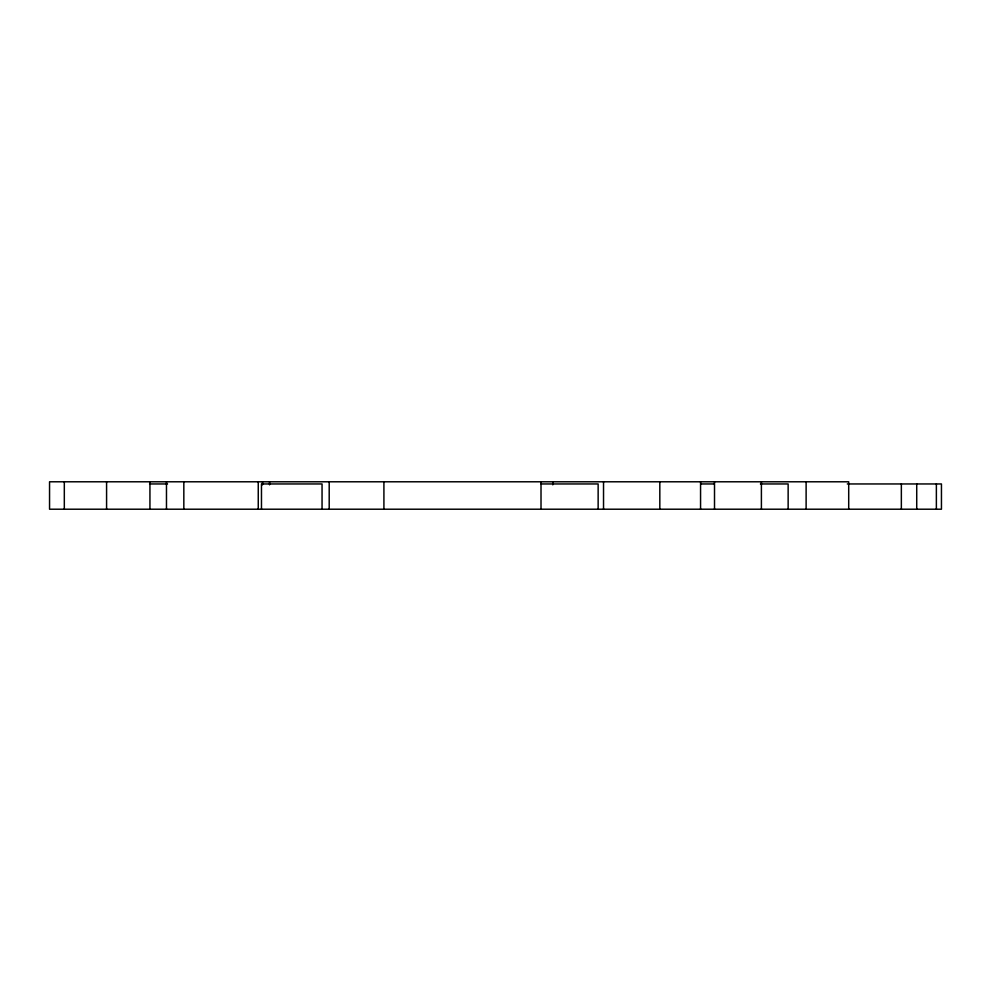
<?xml version="1.0" encoding="UTF-8"?>
<svg xmlns="http://www.w3.org/2000/svg" width="991" height="991" viewBox="0 0 991 991"><rect width="100%" height="100%" fill="white"/><g stroke="black" fill="none" stroke-linecap="round" stroke-linejoin="round"><path stroke-width="1.49" d="M149.554 483.955L167.541 483.955M541.185 483.955L598.143 483.955L598.143 509.213M700.687 483.955L714.313 483.955M760.407 483.955L788.142 483.955L788.142 509.213M847.293 483.955L941.45 483.955L941.45 509.213L49.55 509.213L49.55 481.787L848.705 481.787L848.705 509.213M936.371 483.955L936.371 509.213M916.725 483.955L916.725 509.213M901.352 483.955L901.352 509.213M806.117 481.787L806.117 509.213M761.398 481.787L761.398 509.213M714.511 481.787L714.511 509.213M700.563 481.787L700.563 509.213M659.82 481.787L659.82 509.213M603.531 481.787L603.531 509.213M552.78 481.787L552.78 484.834M541.012 481.787L541.012 509.213M383.913 481.787L383.913 509.213M329.198 481.787L329.198 509.213M322.05 509.213L322.05 483.955L261.475 483.955L261.475 509.213M269.564 481.787L269.564 484.834M262.541 481.787L262.541 484.834M258.255 481.787L258.255 509.213M183.831 481.787L183.831 509.213M166.476 481.787L166.476 509.213M149.938 481.787L149.938 509.213M106.582 481.787L106.582 509.213M64.316 481.787L64.316 509.213"/></g></svg>
